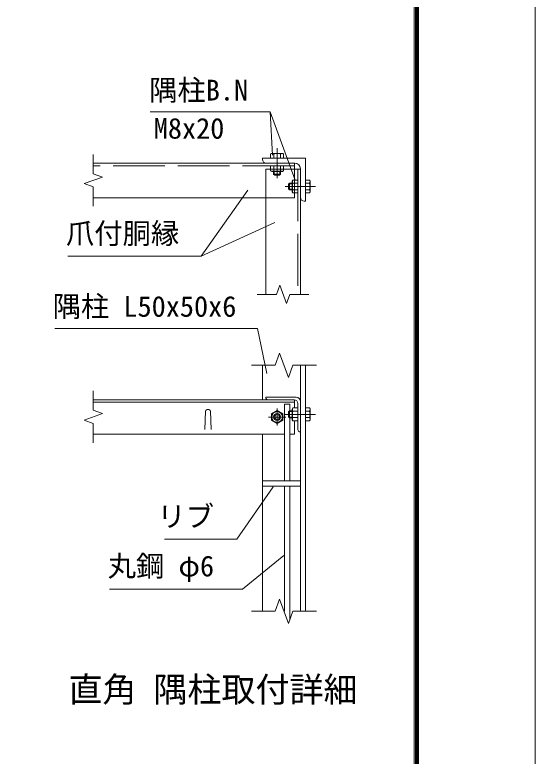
# Model space of a CAD drawing. Units: millimetres, scale not verified. Extents: x -4200 to 4200, y -2970 to 2970.
# Drawn here: x 2995 to 4200, y -466 to 1252 of the extents above; entities that cross this region are included whole.
import ezdxf
from ezdxf.enums import TextEntityAlignment as Align

# ---------------------------------------------------------------- set-up
doc = ezdxf.new("R2010")
doc.units = ezdxf.units.MM
doc.header["$LTSCALE"] = 20
doc.linetypes.add('DASHED', pattern=[7.5, 6, -1.5])
doc.linetypes.add('USER1', pattern=[50.8, 31.75, -6.35, 6.35, -6.35])
for name, color, linetype, lineweight in [('0-0_D-STR1', 1, 'Continuous', 18), ('0-1_D-BMK', 2, 'USER1', 13), ('0-2_D-STR-DIM', 7, 'Continuous', 9), ('0-3_D-STR3', 3, 'Continuous', 13), ('0-7_D-STR-TXT', 7, 'Continuous', 9), ('0-B_D-TTL', 7, 'Continuous', 9)]:
    doc.layers.add(name, color=color, linetype=linetype, lineweight=lineweight)
doc.layers.add('0-9_D-TTL-TXT', color=7, linetype='Continuous')
doc.styles.add('ＭＳ ゴシック', font='')
doc.styles.get('ＭＳ ゴシック').set_extended_font_data('MS Gothic')

msp = doc.modelspace()

# ---------------------------------------------------------------- linework, layer by layer
at = {"layer": '0-0_D-STR1'}
for p, q in [((3568.2, 920.23), (3668.2, 920.23)), ((3568.2, 917.23), (3568.2, 920.23)), ((3668.2, 920.23), (3668.2, 820.23)), ((3642.2, 908.23), (3176.2, 908.23)), ((3576.2, 894.23), (3576.2, 604.23)), ((3643.2, 908.23), (3577.2, 908.23)), ((3656.2, 829.23), (3656.2, 895.23)), ((3576.2, 828.23), (3176.2, 828.23)), ((3668.2, 820.23), (3665.2, 820.23)), ((3568.2, 360.06), (3568.2, 440.06)), ((3656.2, 440.06), (3656.2, -129.94)), ((3668.2, 440.06), (3668.2, -129.94)), ((3646.2, 366.06), (3576.2, 366.06)), ((3576.2, 364.06), (3576.2, 366.06)), ((3642.2, 360.06), (3176.2, 360.06)), ((3642.2, 354.06), (3176.2, 354.06)), ((3641.2, 360.06), (3580.2, 360.06)), ((3642.2, 341.07), (3642.2, 360.06)), ((3650.2, 290.06), (3650.2, 351.06)), ((3656.2, 286.06), (3656.2, 356.06)), ((3436.2, 333.8), (3434.7, 290.8)), ((3448.2, 333.8), (3449.7, 290.8)), ((3642.2, 280.06), (3642.2, 311.04)), ((3619.47, 280.06), (3176.2, 280.06)), ((3568.2, -129.94), (3568.2, 280.06)), ((3642.2, 280.06), (3631.47, 280.06)), ((3654.2, 286.06), (3656.2, 286.06)), ((3568.2, 172.06), (3656.2, 172.06)), ((3568.2, 160.06), (3656.2, 160.06))]:
    msp.add_line(p, q, dxfattribs=at)
at = {"layer": '0-0_D-STR1', "linetype": 'DASHED'}
for p, q in [((3642.2, 902.23), (3176.2, 902.23)), ((3642.2, 828.23), (3642.2, 908.23)), ((3650.2, 894.23), (3650.2, 604.23)), ((3642.2, 828.23), (3576.2, 828.23))]:
    msp.add_line(p, q, dxfattribs=at)
at = {"layer": '0-0_D-STR1'}
msp.add_lwpolyline([(3576.2, 894.23), (3656.2, 894.23), (3656.2, 604.23)], dxfattribs=at)
for centre, radius, start, end in [((3577.2, 917.23), 9, 180, 270), ((3643.2, 895.23), 13, 360, 90), ((3665.2, 829.23), 9, 180, 270), ((3580.2, 364.06), 4, 180, 270), ((3646.2, 356.06), 10, 0, 90), ((3641.2, 351.06), 9, 0, 90), ((3442.2, 331.3), 6.5, 22.61986, 157.38014), ((3654.2, 290.06), 4, 180, 270)]:
    msp.add_arc(centre, radius, start, end, dxfattribs=at)
at = {"layer": '0-1_D-BMK'}
for p, q in [((3602.2, 873.23), (3602.2, 943.23)), ((3621.2, 854.23), (3691.2, 854.23)), ((3602.2, 300.06), (3602.2, 340.06)), ((3622.2, 320.06), (3582.2, 320.06)), ((3621.2, 326.06), (3691.2, 326.06)), ((3680.2, 326.06), (3644.2, 326.06))]:
    msp.add_line(p, q, dxfattribs=at)
at = {"layer": '0-2_D-STR-DIM'}
for p, q in [((3176.2, 928.49), (3176.2, 883.88)), ((3176.2, 853.09), (3176.2, 808.49)), ((3600.55, 604.23), (3608.25, 625.37)), ((3608.25, 625.37), (3623.64, 583.08)), ((3555.94, 604.23), (3600.55, 604.23)), ((3623.64, 583.08), (3631.33, 604.23)), ((3631.33, 604.23), (3675.94, 604.23)), ((3607.94, 468.25), (3597.68, 440.06)), ((3628.46, 411.87), (3607.94, 468.25)), ((3597.68, 440.06), (3543.2, 440.06)), ((3638.72, 440.06), (3628.46, 411.87)), ((3693.2, 440.06), (3638.72, 440.06)), ((3176.2, 380.32), (3176.2, 335.71)), ((3176.2, 304.93), (3176.2, 260.32)), ((3597.68, -129.94), (3543.2, -129.94)), ((3693.2, -129.94), (3638.72, -129.94))]:
    msp.add_line(p, q, dxfattribs=at)
for points in [[(3176.2, 883.88), (3197.35, 876.18), (3155.06, 860.79), (3176.2, 853.09)], [(3176.2, 335.71), (3197.35, 328.01), (3155.06, 312.62), (3176.2, 304.93)], [(3638.72, -129.94), (3628.46, -158.13), (3607.94, -101.75), (3597.68, -129.94)]]:
    msp.add_lwpolyline(points, dxfattribs=at)
at = {"layer": '0-3_D-STR3'}
for p, q in [((3589.6, 930.83), (3587.19, 929.43)), ((3587.19, 920.23), (3587.19, 929.43)), ((3614.8, 930.83), (3589.6, 930.83)), ((3594.7, 920.23), (3594.7, 929.43)), ((3609.71, 920.23), (3609.71, 929.43)), ((3614.8, 930.83), (3617.21, 929.43)), ((3617.21, 920.23), (3617.21, 929.43)), ((3617.21, 920.23), (3587.19, 920.23)), ((3587.19, 902.23), (3587.19, 890.68)), ((3587.19, 902.23), (3617.21, 902.23)), ((3594.7, 902.23), (3594.7, 890.68)), ((3609.71, 902.23), (3609.71, 890.68)), ((3617.21, 902.23), (3617.21, 890.68)), ((3587.19, 890.68), (3589.7, 889.23)), ((3589.7, 889.23), (3614.7, 889.23)), ((3594.2, 889.23), (3594.2, 882.63)), ((3595.7, 889.23), (3595.7, 881.13)), ((3607.8, 880.23), (3596.6, 880.23)), ((3610.2, 882.63), (3607.8, 880.23)), ((3608.7, 889.23), (3608.7, 881.13)), ((3610.2, 889.23), (3610.2, 882.63)), ((3617.21, 890.68), (3614.7, 889.23)), ((3630.6, 862.23), (3628.2, 859.83)), ((3628.2, 859.83), (3628.2, 848.63)), ((3637.2, 860.73), (3629.1, 860.73)), ((3630.6, 862.23), (3630.6, 846.23)), ((3637.2, 862.23), (3630.6, 862.23)), ((3637.2, 841.73), (3637.2, 866.73)), ((3650.2, 861.73), (3638.65, 861.73)), ((3650.2, 839.21), (3650.2, 869.24)), ((3668.2, 869.24), (3677.41, 869.24)), ((3668.2, 869.24), (3668.2, 839.21)), ((3668.2, 861.73), (3677.41, 861.73)), ((3678.8, 866.83), (3677.41, 869.24)), ((3678.8, 866.83), (3678.8, 841.63)), ((3630.6, 846.23), (3628.2, 848.63)), ((3637.2, 847.73), (3629.1, 847.73)), ((3637.2, 846.23), (3630.6, 846.23)), ((3650.2, 846.72), (3638.65, 846.72)), ((3668.2, 846.72), (3677.41, 846.72)), ((3668.2, 839.21), (3677.41, 839.21)), ((3678.8, 841.63), (3677.41, 839.21)), ((3619.47, 350.06), (3619.47, 172.06)), ((3631.47, 350.06), (3619.47, 350.06)), ((3631.47, 350.06), (3631.47, 334.06)), ((3630.6, 334.06), (3628.2, 331.66)), ((3628.2, 331.66), (3628.2, 320.46)), ((3637.2, 332.56), (3629.1, 332.56)), ((3637.2, 334.06), (3630.6, 334.06)), ((3638.65, 341.07), (3637.2, 338.56)), ((3637.2, 313.56), (3637.2, 338.56)), ((3650.2, 341.07), (3638.65, 341.07)), ((3650.2, 333.56), (3638.65, 333.56)), ((3650.2, 311.04), (3650.2, 341.07)), ((3668.2, 341.07), (3668.2, 311.04)), ((3668.2, 341.07), (3677.41, 341.07)), ((3668.2, 333.56), (3677.41, 333.56)), ((3678.8, 338.66), (3677.41, 341.07)), ((3678.8, 338.66), (3678.8, 313.46)), ((3637.2, 319.56), (3629.1, 319.56)), ((3637.2, 318.06), (3630.6, 318.06)), ((3631.47, 318.06), (3631.47, 172.06)), ((3638.65, 311.04), (3637.2, 313.56)), ((3650.2, 318.55), (3638.65, 318.55)), ((3650.2, 311.04), (3638.65, 311.04)), ((3668.2, 318.55), (3677.41, 318.55)), ((3668.2, 311.04), (3677.41, 311.04)), ((3678.8, 313.46), (3677.41, 311.04)), ((3619.47, 160.06), (3619.47, -129.94)), ((3631.47, 160.06), (3631.47, -149.88))]:
    msp.add_line(p, q, dxfattribs=at)
for points in [[(3610.2, 882.63), (3594.2, 882.63), (3596.6, 880.23)], [(3650.2, 869.24), (3638.65, 869.24), (3637.2, 866.73)], [(3650.2, 839.21), (3638.65, 839.21), (3637.2, 841.73)], [(3630.6, 334.06), (3630.6, 318.06), (3628.2, 320.46)]]:
    msp.add_lwpolyline(points, dxfattribs=at)
msp.add_lwpolyline([(3615.2, 327.56), (3602.2, 335.07), (3589.2, 327.56), (3589.2, 312.55), (3602.2, 305.04), (3615.2, 312.55)], close=True, dxfattribs=at)
for radius in [12.5, 8, 5.6]:
    msp.add_circle((3602.2, 320.06), radius, dxfattribs=at)
for centre, radius, start, end in [((3590.94, 923.95), 6.64, 55.61585, 124.38415), ((3602.2, 905.76), 24.84, 72.4121, 107.5879), ((3613.46, 923.95), 6.64, 55.61585, 124.38415), ((3590.94, 896.16), 6.64, 235.61585, 304.38416), ((3602.2, 914.35), 24.84, 252.4121, 287.5879), ((3613.46, 896.16), 6.64, 235.61586, 304.38414), ((3644.14, 865.48), 6.64, 145.61586, 214.38414), ((3662.33, 854.23), 24.84, 162.4121, 197.5879), ((3671.93, 865.48), 6.64, 325.61585, 34.38415), ((3653.73, 854.23), 24.84, 342.4121, 17.5879), ((3644.14, 842.97), 6.64, 145.61584, 214.38415), ((3671.93, 842.97), 6.64, 325.61585, 34.38415), ((3644.14, 337.31), 6.64, 145.61586, 214.38414), ((3662.33, 326.06), 24.84, 162.4121, 197.5879), ((3671.93, 337.31), 6.64, 325.61585, 34.38415), ((3653.73, 326.06), 24.84, 342.4121, 17.5879), ((3644.14, 314.8), 6.64, 145.61584, 214.38415), ((3671.93, 314.8), 6.64, 325.61585, 34.38415)]:
    msp.add_arc(centre, radius, start, end, dxfattribs=at)
at = {"layer": '0-7_D-STR-TXT'}
for p, q in [((3585.83, 1026.98), (3591.87, 926.56)), ((3426.2, 693.15), (3596.88, 770.92))]:
    msp.add_line(p, q, dxfattribs=at)
for points in [[(3308.51, 1026.98), (3585.83, 1026.98), (3643.76, 868.63)], [(3117.16, 693.15), (3426.2, 693.15), (3534.7, 845.82)], [(3087.26, 525.32), (3556.97, 525.32), (3578.02, 420.86)], [(3341.19, 36.89), (3508.87, 36.89), (3592.8, 158.41)], [(3214.16, -78.63), (3522.19, -78.63), (3617.92, -0.63)]]:
    msp.add_lwpolyline(points, dxfattribs=at)
at = {"layer": '0-B_D-TTL', "color": 2, "lineweight": 18}
msp.add_lwpolyline([(-4200, 2970), (4200, 2970), (4200, -2970), (-4200, -2970)], close=True, dxfattribs=at)
at = {"layer": '0-B_D-TTL'}
for points in [[(-3930, 2750), (3930, 2750), (3930, -2750), (-3930, -2750)], [(-3927.5, 2747.5), (3927.5, 2747.5), (3927.5, -2747.5), (-3927.5, -2747.5)], [(-3925, 2745), (3925, 2745), (3925, -2745), (-3925, -2745)], [(-3922.5, 2742.5), (3922.5, 2742.5), (3922.5, -2742.5), (-3922.5, -2742.5)], [(-3920, 2740), (3920, 2740), (3920, -2740), (-3920, -2740)]]:
    msp.add_lwpolyline(points, close=True, dxfattribs=at)

# ---------------------------------------------------------------- texts
at = {"layer": '0-7_D-STR-TXT', "style": 'ＭＳ ゴシック'}
for s, p in [('隅柱B.N', (3305.72, 1039.06)), ('M8x20', (3316.41, 950.58)), ('爪付胴縁', (3113.1, 707.14)), ('隅柱 L50x50x6', (3082.19, 537.91)), ('リブ', (3324.95, 51.25)), ('丸鋼 φ6', (3209.84, -63.76))]:
    msp.add_text(s, height=48.09, dxfattribs=at).set_placement(p, align=Align.BOTTOM_LEFT)
at = {"layer": '0-9_D-TTL-TXT', "style": 'ＭＳ ゴシック'}
msp.add_text('直角 隅柱取付詳細', height=57.77, dxfattribs=at).set_placement((3118.85, -357.53), align=Align.BOTTOM_LEFT)

doc.saveas('drawing.dxf')
